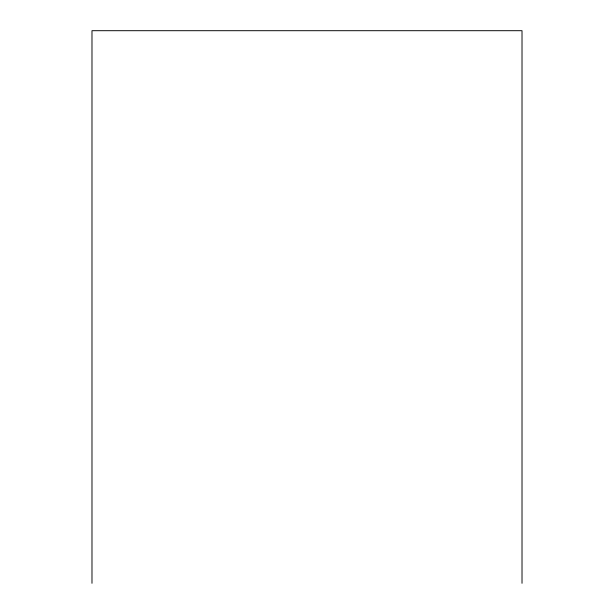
<?xml version="1.0" encoding="UTF-8"?>
<svg xmlns="http://www.w3.org/2000/svg" width="614" height="614" viewBox="0 0 614 614"><rect width="100%" height="100%" fill="white"/><g stroke="black" fill="none" stroke-linecap="round" stroke-linejoin="round"><path stroke-width="0.92" d="M522.015 583.3L522.015 30.7L91.985 30.7L91.985 583.3"/></g></svg>
